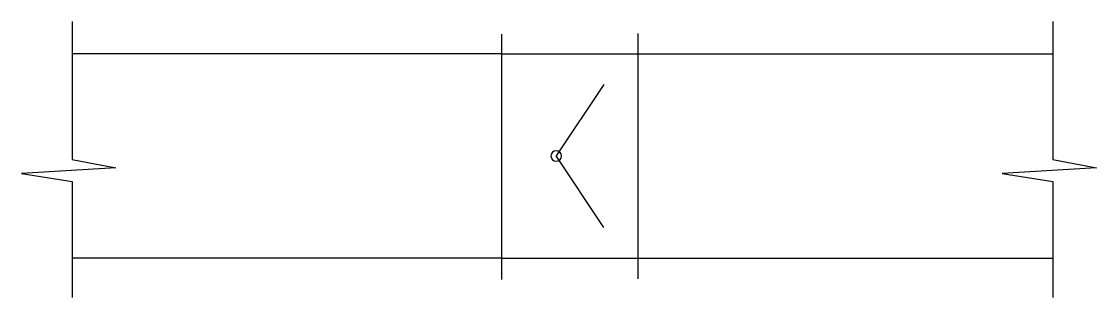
# Model space of a CAD drawing. Header units: metres. Extents: x -19879.6 to -19815.2, y -11917.3 to -11900.8.
import ezdxf

# ---------------------------------------------------------------- set-up
doc = ezdxf.new("R2010")
doc.units = ezdxf.units.M
doc.layers.add('1', color=7, linetype='Continuous')

msp = doc.modelspace()

# ---------------------------------------------------------------- linework, layer by layer
at = {"layer": '1'}
for p, q in [((-19876.54, -11900.79), (-19876.54, -11909.05)), ((-19817.8, -11900.79), (-19817.8, -11909.05)), ((-19850.82, -11901.55), (-19850.82, -11916.23)), ((-19842.65, -11901.5), (-19842.65, -11916.19)), ((-19850.82, -11902.73), (-19876.48, -11902.73)), ((-19850.82, -11902.73), (-19842.65, -11902.73)), ((-19842.65, -11902.73), (-19817.8, -11902.73)), ((-19844.69, -11904.56), (-19847.55, -11908.84)), ((-19844.69, -11913.13), (-19847.55, -11908.84)), ((-19873.92, -11909.55), (-19879.57, -11909.89)), ((-19876.54, -11909.05), (-19873.92, -11909.55)), ((-19815.19, -11909.55), (-19820.84, -11909.89)), ((-19817.8, -11909.05), (-19815.19, -11909.55)), ((-19879.57, -11909.89), (-19876.54, -11910.36)), ((-19820.84, -11909.89), (-19817.8, -11910.36)), ((-19876.54, -11910.36), (-19876.54, -11917.31)), ((-19817.8, -11910.36), (-19817.8, -11917.31)), ((-19850.82, -11914.96), (-19876.48, -11914.96)), ((-19850.82, -11914.96), (-19842.65, -11914.96)), ((-19842.65, -11914.96), (-19817.8, -11914.96))]:
    msp.add_line(p, q, dxfattribs=at)
msp.add_lwpolyline([(-19847.86, -11908.84, 1), (-19847.23, -11908.84, 1)], format="xyb", close=True, dxfattribs=at)

doc.saveas('drawing.dxf')
